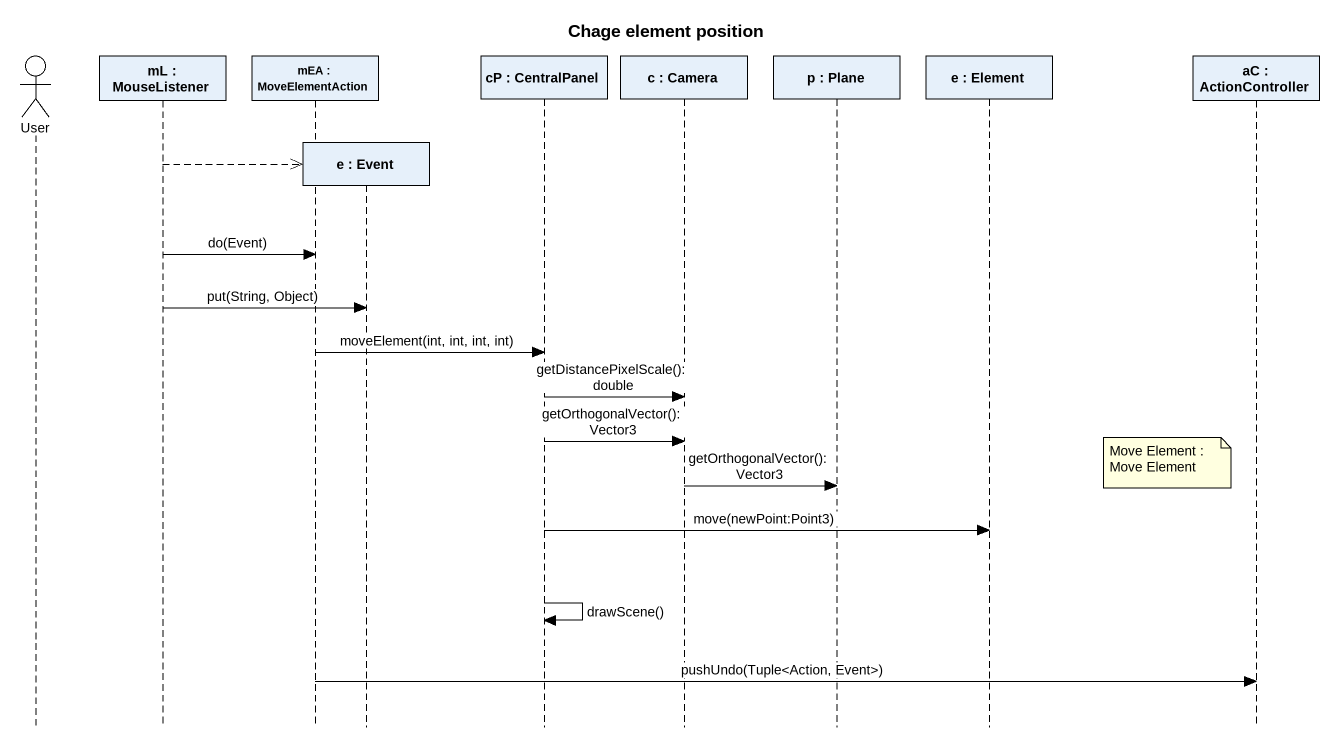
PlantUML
@startuml
title Chage element position
hide footbox
actor User
participant "mL : MouseListener" as mL
participant "mEA : MoveElementAction" as mEA
participant "e : Event" as e
participant "cP : CentralPanel" as cP
participant "c : Camera" as c
participant "p : Plane" as p
participant "e : Element" as e_2
participant "aC : ActionController" as aC

mL -->> e **
mL -> mEA : do(Event)
mL -> e : put(String, Object)
mEA -> cP : moveElement(int, int, int, int)
cP -> c : getDistancePixelScale():double
cP -> c : getOrthogonalVector(): Vector3
note left of aC : Move Element : Move Element
c -> p : getOrthogonalVector():Vector3
cP -> e_2 : move(newPoint:Point3)
cP -> cP : drawScene()
mEA -> aC : pushUndo(Tuple<Action, Event>)
@enduml
